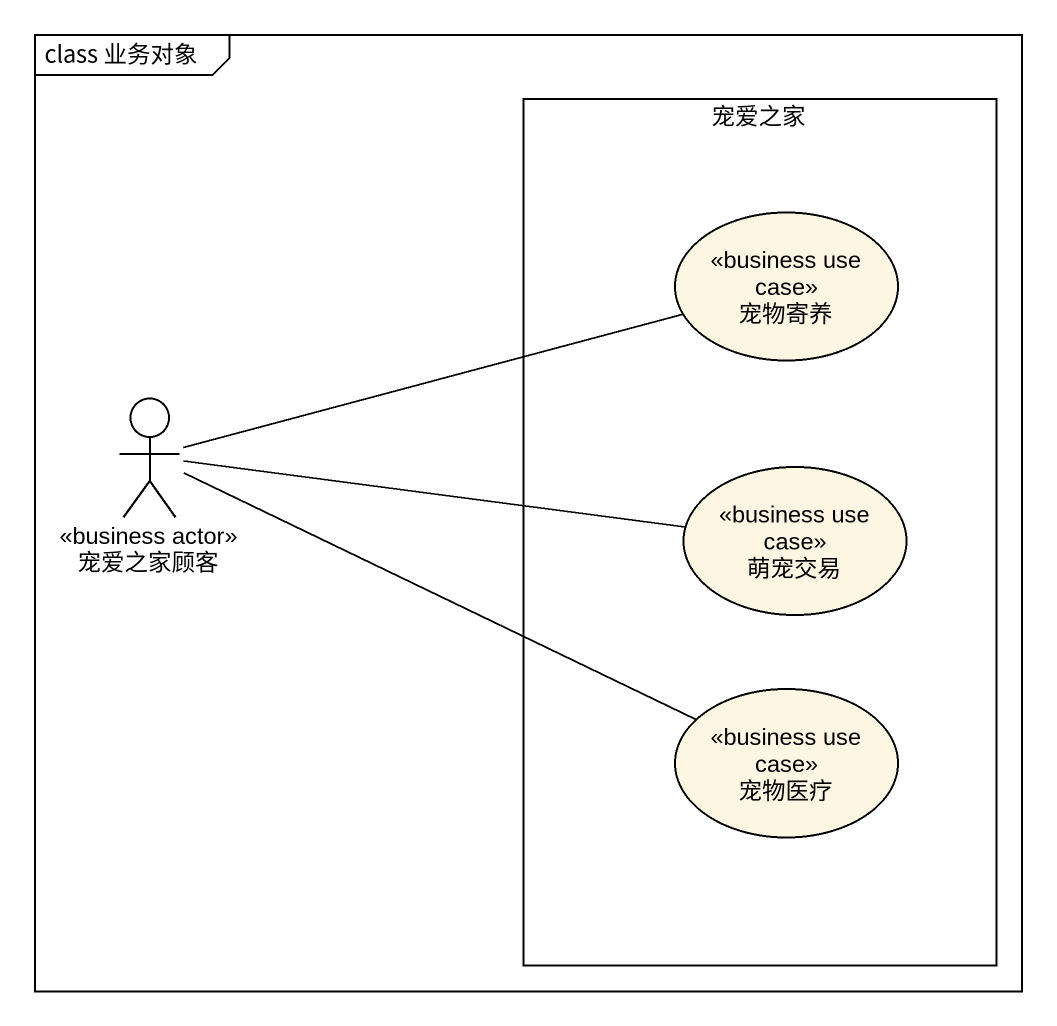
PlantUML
@startuml
mainframe class 业务对象
rectangle 宠爱之家 {
  usecase 宠物寄养 <<business use case>>
  usecase 萌宠交易 <<business use case>>
  usecase 宠物医疗 <<business use case>>
}
actor 宠爱之家顾客 <<business actor>>
宠爱之家顾客 -right- 宠物寄养
宠爱之家顾客 -right- 萌宠交易
宠爱之家顾客 -right- 宠物医疗
@enduml
